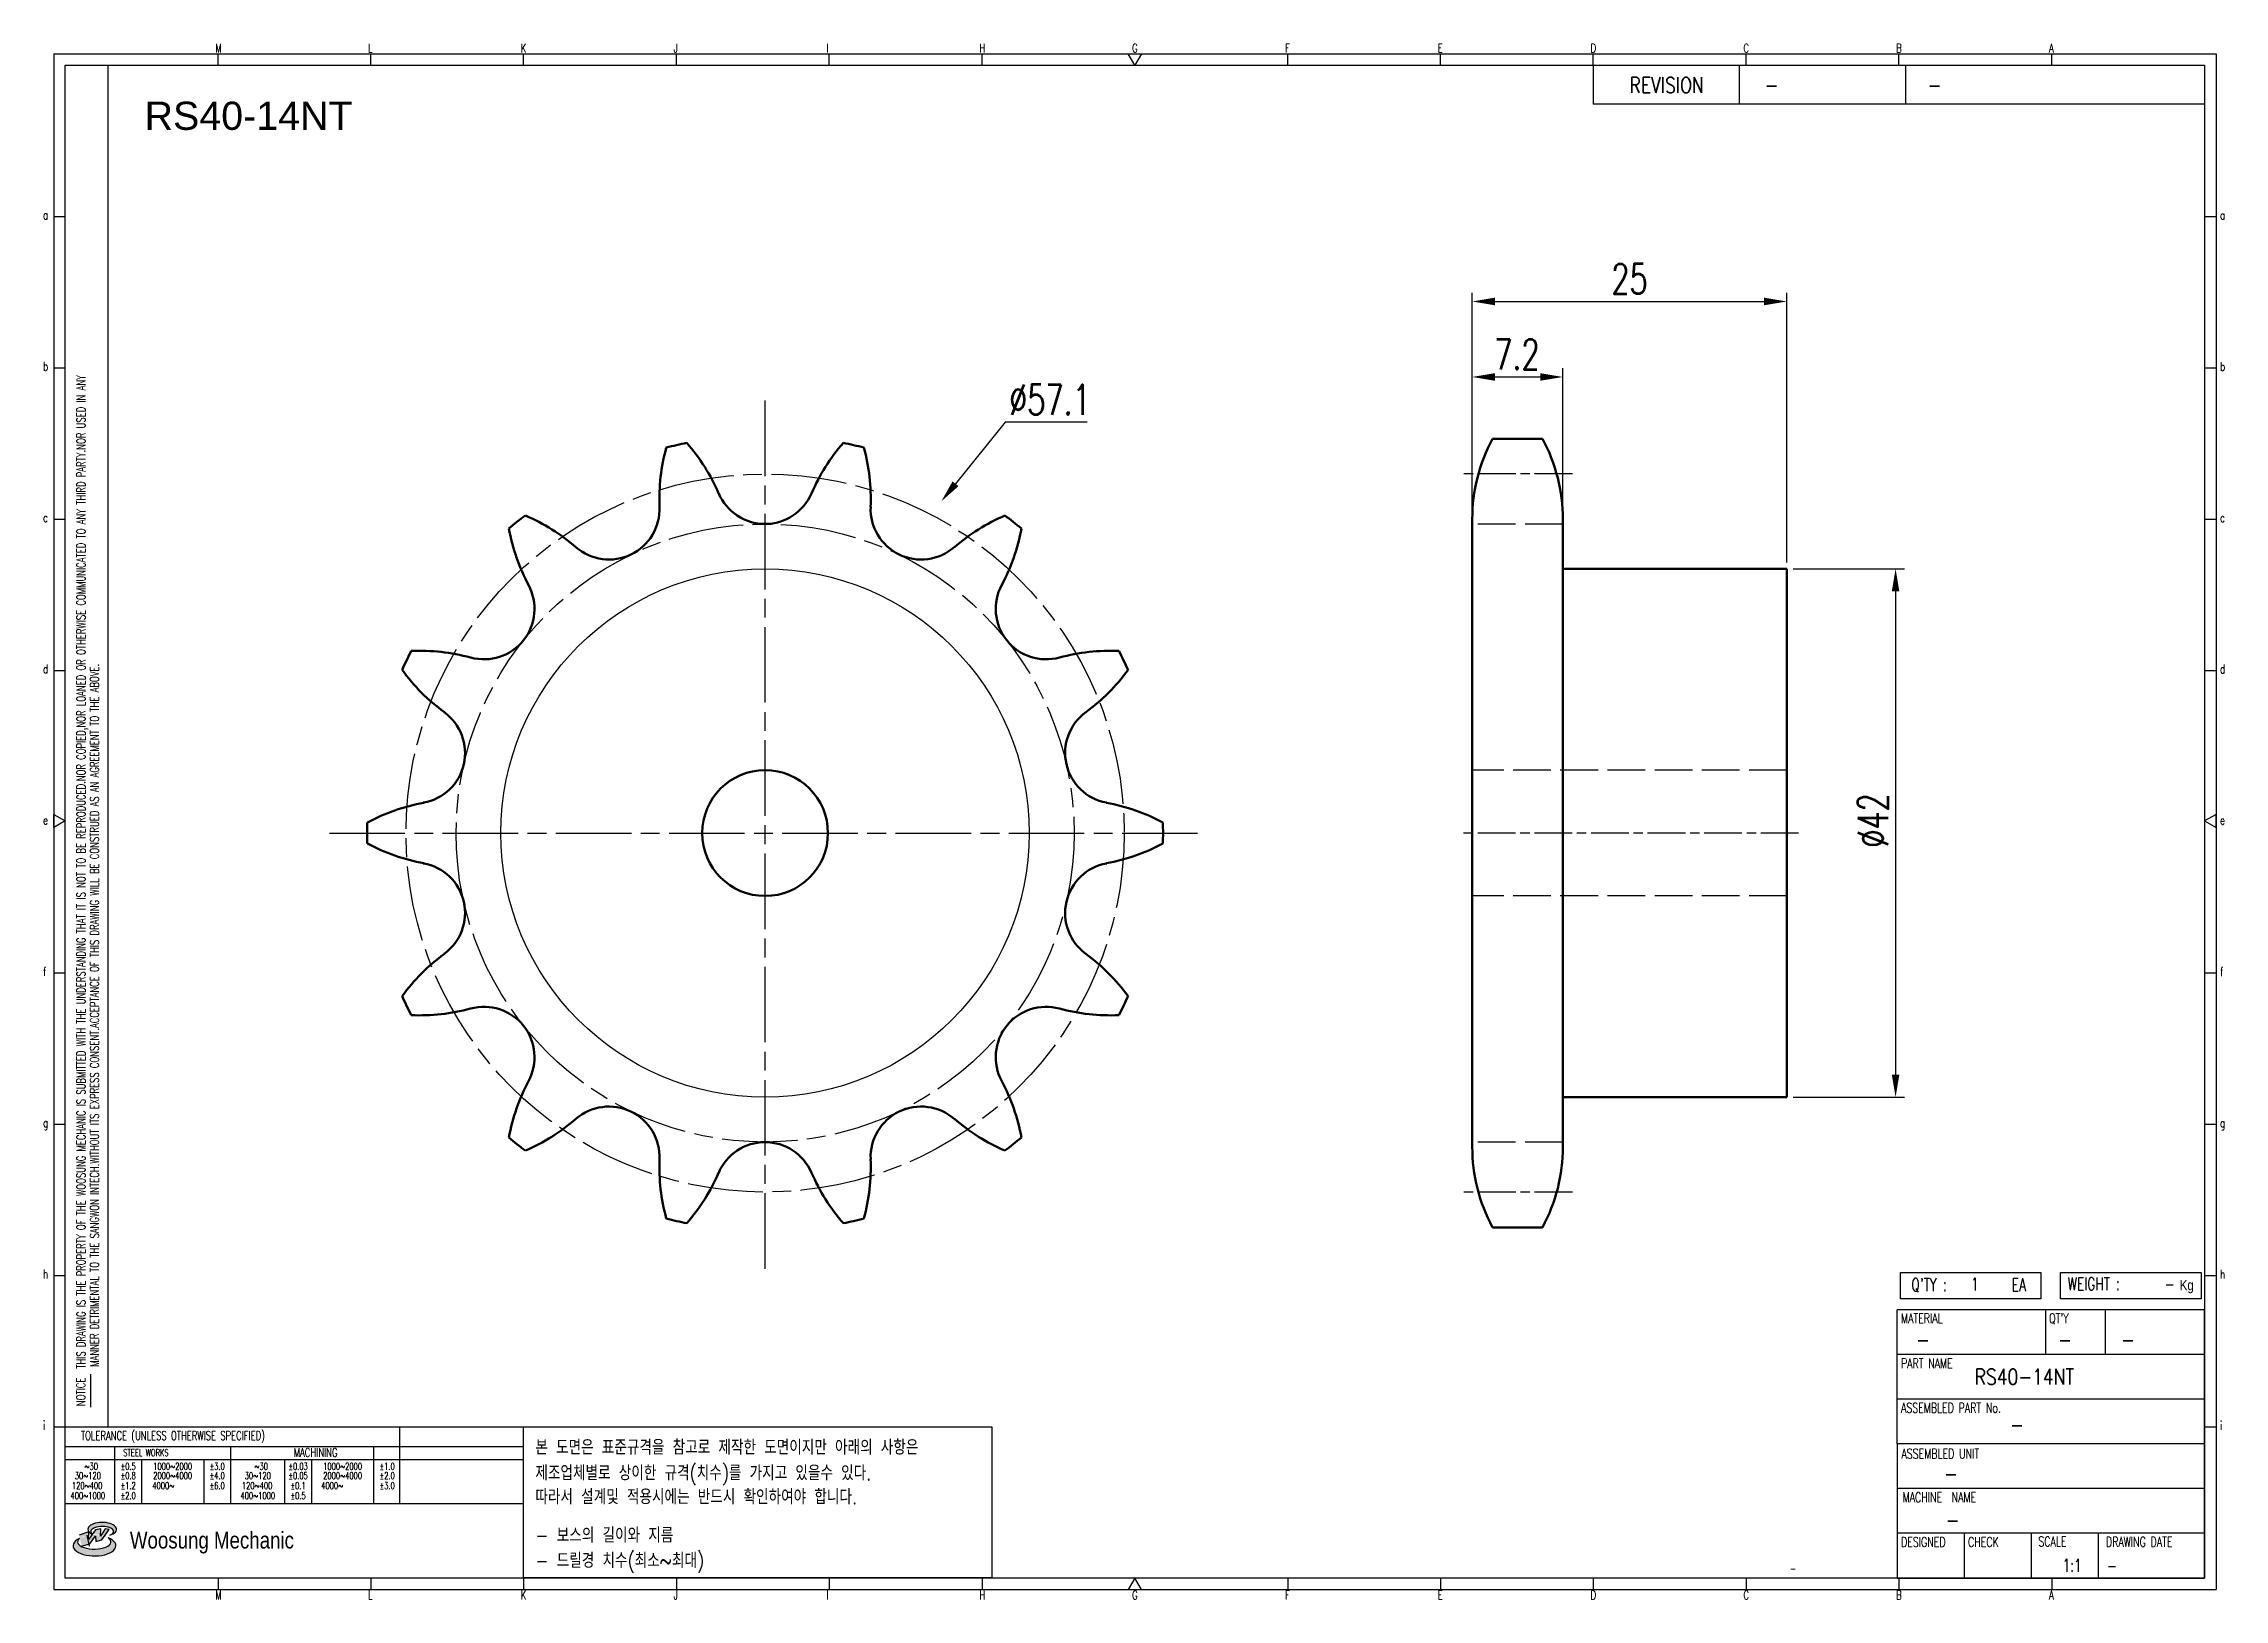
# Model space of a CAD drawing. Header units: millimetres. Extents: x -22171 to -21998, y 1083 to 1207.
import ezdxf
from ezdxf.enums import TextEntityAlignment as Align

# ---------------------------------------------------------------- set-up
doc = ezdxf.new("R2010")
doc.units = ezdxf.units.MM
for name, pattern in [('AM_ISO02W050', [7.5, 6, -1.5]), ('AM_ISO02W050x2', [3.75, 3, -0.75]), ('AM_ISO08W050', [18, 12, -1.5, 3, -1.5]), ('AM_ISO08W050x2', [9, 6, -0.75, 1.5, -0.75])]:
    doc.linetypes.add(name, pattern=pattern)
for name, color, linetype, lineweight in [('AM_0N', 7, 'Continuous', 50), ('AM_3N', 6, 'AM_ISO02W050', 25), ('AM_7', 4, 'AM_ISO08W050', 25), ('AM_7N', 4, 'AM_ISO08W050', 25)]:
    doc.layers.add(name, color=color, linetype=linetype, lineweight=lineweight)
for name, color, linetype in [('S-DIM', 7, 'Continuous'), ('TITLE', 7, 'Continuous'), ('도면레이아웃', 7, 'Continuous')]:
    doc.layers.add(name, color=color, linetype=linetype)
doc.styles.add('HAN', font='ROMANS.shx', dxfattribs={"width": 0.7, "bigfont": 'whgtxt.shx'})
doc.styles.add('HKD_ST2', font='romans.shx', dxfattribs={"width": 0.7, "height": 4, "bigfont": '@extfont2.shx'})
doc.styles.add('HSG', font='SIMPLEX.shx', dxfattribs={"width": 0.7, "bigfont": 'HSG.shx'})
doc.styles.add('ROMANS', font='romans.shx', dxfattribs={"width": 0.7, "bigfont": 'whgtxt.shx'})
doc.styles.add('SLDTEXTSTYLE4', font='arial.ttf', dxfattribs={"width": 0.8})
doc.styles.get("Standard").update_dxf_attribs({"font": 'arial.ttf'})
doc.dimstyles.new('APP3', dxfattribs={"dimtxt": 2.4, "dimasz": 1.8, "dimexe": 0.7, "dimexo": 0.5, "dimgap": 0.6, "dimtad": 1, "dimtoh": 1, "dimdec": 1, "dimrnd": 0.01, "dimzin": 9, "dimdsep": 46, "dimtxsty": 'HSG', "dimcen": 0, "dimclrd": 1, "dimclre": 1, "dimclrt": 256, "dimazin": 2, "dimtp": 1, "dimtm": 1, "dimtfac": 0.5, "dimtdec": 1, "dimtofl": 0, "dimtmove": 0, "dimatfit": 3, "dimfxl": 0, "dimtvp": 1, "dimtolj": 2, "dimlwd": -1, "dimlwe": -1, "dimarcsym": 0})
doc.dimstyles.new('APP3$0', dxfattribs={"dimtxt": 2.4, "dimasz": 1.8, "dimexe": 0.7, "dimexo": 0.5, "dimgap": 0.6, "dimtad": 1, "dimtoh": 1, "dimdec": 1, "dimrnd": 0.01, "dimzin": 9, "dimdsep": 46, "dimtxsty": 'HSG', "dimcen": 0, "dimclrd": 1, "dimclre": 1, "dimclrt": 256, "dimazin": 2, "dimtp": 1, "dimtm": 1, "dimtfac": 0.5, "dimtdec": 1, "dimtofl": 0, "dimtmove": 0, "dimatfit": 3, "dimfxl": 0, "dimtvp": 1, "dimtolj": 2, "dimlwd": -1, "dimlwe": -1, "dimarcsym": 0})

# ---------------------------------------------------------------- blocks, each defined once
blk = doc.blocks.new('SUYWSHJH')
at = {"layer": '도면레이아웃'}
h = blk.add_hatch(color=10, dxfattribs=at)
h.paths.add_polyline_path([(1.544, 35.177), (1.554, 34.966), (1.779, 35.034), (2.054, 35.422), (1.908, 35.446), (1.728, 35.167), (1.741, 35.439), (1.547, 35.405), (1.292, 35.041), (1.295, 35.33), (0.943, 35.208), (1.03, 34.8), (1.336, 34.885)])
edge = h.paths.add_edge_path()
edge.add_ellipse((1.795, 35.421), major_axis=(-0.53, 0), ratio=0.487785, start_angle=122.36065, end_angle=403.39574)
edge.add_line((1.411, 35.244), (1.419, 35.261))
edge.add_ellipse((1.798, 35.344), major_axis=(-0.423, 0), ratio=0.444396, start_angle=131.58977, end_angle=386.19408, ccw=False)
edge = h.paths.add_edge_path()
edge.add_ellipse((1.512, 34.815), major_axis=(-0.793, 0), ratio=0.480113, start_angle=314.67633, end_angle=590.85213)
edge.add_ellipse((1.501, 34.958), major_axis=(-0.62, 0), ratio=0.43311, start_angle=331.7024, end_angle=574.42495, ccw=False)
for p, q in [((0, 90.118), (80.15, 90.118)), ((0, 90.118), (0, 33.191)), ((6.089, 89.693), (6.089, 90.118)), ((11.753, 89.693), (11.753, 90.118)), ((17.418, 89.693), (17.418, 90.118)), ((23.082, 89.693), (23.082, 90.118)), ((28.746, 89.693), (28.746, 90.118)), ((34.411, 89.693), (34.411, 90.118)), ((45.739, 89.693), (45.739, 90.118)), ((51.404, 89.693), (51.404, 90.118)), ((57.068, 89.693), (57.068, 90.118)), ((62.732, 89.693), (62.732, 90.118)), ((68.397, 89.693), (68.397, 90.118)), ((74.061, 89.693), (74.061, 90.118)), ((80.15, 90.118), (80.15, 33.191)), ((0, 84.085), (0.425, 84.085)), ((79.725, 84.085), (80.15, 84.085)), ((0, 78.478), (0.425, 78.478)), ((79.725, 78.478), (80.15, 78.478)), ((0, 72.87), (0.425, 72.87)), ((79.725, 72.87), (80.15, 72.87)), ((0, 67.262), (0.425, 67.262)), ((79.725, 67.262), (80.15, 67.262)), ((0, 56.047), (0.425, 56.047)), ((79.725, 56.047), (80.15, 56.047)), ((0, 50.439), (0.425, 50.439)), ((79.725, 50.439), (80.15, 50.439)), ((0, 44.832), (0.425, 44.832)), ((79.725, 44.832), (80.15, 44.832)), ((1.377, 39.947), (1.377, 41.174)), ((0, 39.224), (0.425, 39.224)), ((79.725, 39.224), (80.15, 39.224)), ((0, 33.191), (80.15, 33.191)), ((6.089, 33.616), (6.089, 33.191)), ((11.753, 33.616), (11.753, 33.191)), ((17.418, 33.616), (17.418, 33.191)), ((23.082, 33.616), (23.082, 33.191)), ((28.746, 33.616), (28.746, 33.191)), ((34.411, 33.616), (34.411, 33.191)), ((45.739, 33.616), (45.739, 33.191)), ((51.404, 33.616), (51.404, 33.191)), ((57.068, 33.616), (57.068, 33.191)), ((62.732, 33.616), (62.732, 33.191)), ((68.397, 33.616), (68.397, 33.191)), ((74.061, 33.616), (74.061, 33.191))]:
    blk.add_line(p, q)
at = {"color": 2}
for p, q in [((2.017, 39.224), (2.017, 89.693)), ((0.425, 39.224), (17.418, 39.224)), ((12.816, 39.224), (12.816, 36.382)), ((17.418, 33.616), (17.418, 39.224)), ((0.425, 38.487), (17.418, 38.487)), ((0.425, 38.012), (17.418, 38.012)), ((2.257, 38.487), (2.257, 36.382)), ((3.257, 38.012), (3.257, 36.382)), ((5.557, 38.012), (5.557, 36.382)), ((6.557, 38.5), (6.557, 36.382)), ((8.557, 38.012), (8.557, 36.382)), ((9.557, 38.026), (9.557, 36.382)), ((11.857, 38.487), (11.857, 36.382)), ((0.425, 36.382), (17.418, 36.382))]:
    blk.add_line(p, q, dxfattribs=at)
at = {"color": 6, "ltscale": 0.5}
for p, q in [((57.068, 89.693), (57.068, 88.246)), ((62.47, 89.693), (62.47, 88.246)), ((68.635, 89.693), (68.635, 88.246)), ((79.725, 88.246), (57.068, 88.246)), ((68.336, 38.59), (68.336, 43.563)), ((79.725, 43.563), (68.336, 43.563)), ((73.827, 43.563), (73.827, 41.905)), ((76.037, 43.563), (76.037, 41.905)), ((79.725, 38.59), (79.725, 43.563)), ((79.725, 41.905), (68.336, 41.905)), ((79.725, 40.248), (68.336, 40.248)), ((68.336, 38.59), (68.336, 33.616)), ((79.725, 38.59), (68.336, 38.59)), ((79.725, 33.616), (79.725, 38.59)), ((79.725, 36.932), (68.336, 36.932)), ((79.725, 35.274), (68.336, 35.274)), ((70.822, 33.616), (70.822, 35.274)), ((73.309, 33.616), (73.309, 35.274)), ((75.796, 33.616), (75.796, 35.274)), ((68.336, 33.616), (79.725, 33.616))]:
    blk.add_line(p, q, dxfattribs=at)
for points in [[(40.075, 89.693), (39.83, 90.118), (40.32, 90.118)], [(0.425, 89.693), (79.725, 89.693), (79.725, 33.616), (0.425, 33.616)], [(0.425, 61.679), (0, 61.433), (0, 61.924)], [(79.725, 61.679), (80.15, 61.433), (80.15, 61.924)], [(40.075, 33.616), (39.83, 33.191), (40.32, 33.191)]]:
    blk.add_lwpolyline(points, close=True)
at = {"layer": 'TITLE', "color": 20}
for p, q in [((68.449, 43.961), (68.449, 44.936)), ((68.449, 44.936), (73.654, 44.936)), ((73.654, 44.936), (73.654, 43.961)), ((74.39, 43.961), (74.39, 44.936)), ((74.39, 44.936), (79.595, 44.936)), ((79.595, 44.936), (79.595, 43.961)), ((73.654, 43.961), (68.449, 43.961)), ((79.595, 43.961), (74.39, 43.961))]:
    blk.add_line(p, q, dxfattribs=at)
at = {"layer": '도면레이아웃'}
for p, q in [((1.295, 35.33), (0.943, 35.208)), ((1.03, 34.8), (1.336, 34.885)), ((1.224, 35.208), (1.311, 34.8)), ((1.224, 35.208), (1.224, 35.208)), ((1.547, 35.405), (1.292, 35.041)), ((1.292, 35.041), (1.295, 35.33)), ((1.336, 34.885), (1.544, 35.177)), ((1.419, 35.261), (1.411, 35.244)), ((1.544, 35.177), (1.554, 34.966)), ((1.741, 35.439), (1.547, 35.405)), ((1.554, 34.966), (1.779, 35.034)), ((1.908, 35.446), (1.728, 35.167)), ((1.728, 35.167), (1.741, 35.439)), ((1.779, 35.034), (2.054, 35.422)), ((2.054, 35.422), (1.908, 35.446))]:
    blk.add_line(p, q, dxfattribs=at)
for centre, major_axis, ratio, start_param, end_param in [((1.795, 35.421), (-0.53, 0), 0.487785, 2.135596, 7.040584), ((1.512, 34.815), (-0.793, 0), 0.480113, 5.492138, 10.312315), ((1.501, 34.958), (-0.62, 0), 0.43311, 5.789299, 10.025607), ((1.798, 35.344), (-0.423, 0), 0.444396, 2.296675, 6.740358)]:
    blk.add_ellipse(centre, major_axis=major_axis, ratio=ratio, start_param=start_param, end_param=end_param, dxfattribs=at)
at = {"color": 4, "style": 'HKD_ST2', "width": 0.7}
for s, p in [('M', (5.988, 90.164)), ('L', (11.652, 90.164)), ('K', (17.316, 90.164)), ('J', (22.981, 90.164)), ('I', (28.645, 90.164)), ('H', (34.309, 90.164)), ('G', (39.974, 90.164)), ('F', (45.638, 90.164)), ('E', (51.302, 90.164)), ('D', (56.967, 90.164)), ('C', (62.631, 90.164)), ('B', (68.295, 90.164)), ('A', (73.96, 90.164)), ('a', (-0.395, 83.976)), ('a', (80.305, 83.97)), ('b', (-0.395, 78.368)), ('b', (80.305, 78.362)), ('c', (-0.395, 72.76)), ('c', (80.305, 72.754)), ('d', (-0.395, 67.153)), ('d', (80.305, 67.147)), ('e', (-0.395, 61.545)), ('e', (80.305, 61.539)), ('f', (-0.395, 55.937)), ('f', (80.305, 55.931)), ('g', (-0.395, 50.33)), ('g', (80.305, 50.324)), ('h', (-0.395, 44.722)), ('h', (80.305, 44.716)), ('i', (-0.395, 39.114)), ('i', (80.305, 39.108)), ('M', (5.988, 32.824)), ('L', (11.652, 32.824)), ('K', (17.316, 32.824)), ('J', (22.981, 32.824)), ('I', (28.645, 32.824)), ('H', (34.309, 32.824)), ('G', (39.974, 32.824)), ('F', (45.638, 32.824)), ('E', (51.302, 32.824)), ('D', (56.967, 32.824)), ('C', (62.631, 32.824)), ('B', (68.295, 32.824)), ('A', (73.96, 32.824))]:
    blk.add_text(s, height=0.326, dxfattribs=at).set_placement(p)
for s, height, style, width, p in [('REVISION', 0.5806, 'HAN', 0.8, (58.415, 88.664)), ('-', 0.581, 'HAN', 0.8, (63.426, 88.664)), ('-', 0.581, 'HAN', 0.8, (69.468, 88.664)), ("Q'TY : ", 0.4746, 'HKD_ST2', 0.7, (68.857, 44.253)), ('1', 0.475, 'HKD_ST2', 0.7, (71.071, 44.275)), ('EA', 0.4746, 'HKD_ST2', 0.7, (72.578, 44.253)), ('WEIGHT : ', 0.4746, 'HKD_ST2', 0.7, (74.65, 44.286)), ('-', 0.581, 'HAN', 0.8, (69.029, 42.157)), ('-', 0.581, 'HAN', 0.8, (74.289, 42.157)), ('-', 0.581, 'HAN', 0.8, (76.623, 42.157)), ('-', 0.581, 'HAN', 0.8, (72.515, 39.013)), ('-', 0.581, 'HAN', 0.8, (70.067, 37.189)), ('-', 0.581, 'HAN', 0.8, (70.126, 35.48)), ('1:1', 0.4746, 'HKD_ST2', 0.7, (74.458, 33.848)), ('-', 0.475, 'HKD_ST2', 0.7, (76.112, 33.837))]:
    blk.add_text(s, height=height, dxfattribs=dict(style=style, width=width)).set_placement(p)
at = {"color": 6, "style": 'HKD_ST2', "width": 0.7}
for s, p in [(' THIS DRAWING IS THE PROPERTY OF THE WOOSUNG MECHANIC IS SUBMITTED WITH THE UNDERSTANDING THAT IT IS NOT TO BE REPRODUCED.NOR COPIED,NOR LOANED OR OTHERWISE COMMUNICATED TO ANY THIRD PARTY.NOR USED IN ANY', (1.173, 41.217)), ('MANNER DETRIMENTAL TO THE SANGWON INTECH.WITHOUT ITS EXPRESS CONSENT.ACCEPTANCE OF THIS DRAWING WILL BE CONSTRUED AS AN AGREEMENT TO THE ABOVE.', (1.672, 41.447))]:
    blk.add_text(s, height=0.326266, rotation=90, dxfattribs=at).set_placement(p)
at = {"style": 'HKD_ST2', "width": 0.7}
blk.add_text('-', height=0.475, dxfattribs=at).set_placement((78.613, 44.286), align=Align.RIGHT)
at = {"color": 4, "style": 'HKD_ST2', "width": 0.7}
for s, height, p in [('MATERIAL', 0.3651, (68.474, 43.425)), ("QT'Y", 0.3651, (73.965, 43.425)), ('PART NAME', 0.3651, (68.474, 41.756)), ('ASSEMBLED PART No.', 0.36511, (68.474, 40.109)), ('ASSEMBLED UNIT', 0.36511, (68.49, 38.408)), ('MACHINE  NAME', 0.36511, (68.532, 36.794)), ('DESIGNED', 0.3651, (68.474, 35.136)), ('CHECK', 0.3651, (70.961, 35.136)), ('SCALE', 0.3651, (73.566, 35.153)), ('DRAWING DATE', 0.36511, (76.071, 35.141))]:
    blk.add_text(s, height=height, dxfattribs=at).set_placement(p, align=Align.TOP_LEFT)
at = {"style": 'HKD_ST2', "width": 0.7}
blk.add_text('NOTICE', height=0.3263, rotation=90, dxfattribs=at).set_placement((1.163, 39.988))
for s, height, style, width, p in [('TOLERANCE (UNLESS OTHERWISE SPECIFIED)', 0.32627, 'HKD_ST2', 0.7, (4.417, 38.896)), ('-', 0.326, 'ROMANS', 0.65, (64.469, 33.975))]:
    blk.add_text(s, height=height, dxfattribs=dict(style=style, width=width)).set_placement(p, align=Align.MIDDLE_CENTER)
at = {"color": 4, "style": 'HKD_ST2', "width": 0.7}
for s, height, p in [('STEEL WORKS', 0.26101, (3.416, 38.268)), ('MACHINING', 0.3263, (9.707, 38.27)), ('%%P0.5', 0.261, (2.757, 37.762)), ('%%P0.8', 0.261, (2.757, 37.411)), ('%%P3.0', 0.261, (6.057, 37.762)), ('%%P4.0', 0.261, (6.057, 37.411)), ('%%P0.03', 0.261, (9.057, 37.762)), ('%%P0.05', 0.261, (9.057, 37.411)), ('%%P1.0', 0.261, (12.357, 37.762)), ('%%P2.0', 0.261, (12.357, 37.411)), ('%%P1.2', 0.261, (2.757, 37.045)), ('%%P2.0', 0.261, (2.757, 36.67)), ('%%P6.0', 0.261, (6.057, 37.045)), ('%%P0.1', 0.261, (9.057, 37.045)), ('%%P0.5', 0.261, (9.057, 36.67)), ('%%P3.0', 0.261, (12.357, 37.045))]:
    blk.add_text(s, height=height, dxfattribs=at).set_placement(p, align=Align.MIDDLE)
for s, height, p in [('30%%126120', 0.261, (1.263, 37.411)), ('%%12630', 0.261, (1.389, 37.762)), ('2000%%1264000', 0.26101, (4.407, 37.411)), ('1000%%1262000', 0.26101, (4.407, 37.762)), ('30%%126120', 0.261, (7.563, 37.411)), ('%%12630', 0.261, (7.689, 37.762)), ('2000%%1264000', 0.26101, (10.707, 37.411)), ('1000%%1262000', 0.26101, (10.707, 37.762)), ('400%%1261000', 0.26101, (1.263, 36.67)), ('120%%126400', 0.26101, (1.237, 37.045)), ('4000%%126', 0.261, (4.061, 37.045)), ('400%%1261000', 0.26101, (7.563, 36.67)), ('120%%126400', 0.26101, (7.537, 37.045)), ('4000%%126', 0.261, (10.321, 37.045))]:
    blk.add_text(s, height=height, dxfattribs=at).set_placement(p, align=Align.MIDDLE_CENTER)
at = {"color": 1, "style": 'SLDTEXTSTYLE4', "width": 0.8}
blk.add_text('Woosung Mechanic', height=0.61957, dxfattribs=at).set_placement((2.822, 34.711))
at = {"layer": 'TITLE', "width": 0.8}
blk.add_text('Kg', height=0.3789, dxfattribs=at).set_placement((78.807, 44.286))
blk = doc.blocks.new('*D75')
at = {"layer": 'Defpoints', "color": 0, "transparency": 16777216}
for p in [(-22099.64, 1170.7), (-22135.44, 1126.25)]:
    blk.add_point(p, dxfattribs=at)
at = {"layer": 'S-DIM', "color": 1, "transparency": 16777216}
for p, q in [((-22094.57, 1176.99), (-22098.51, 1172.1)), ((-22088.05, 1176.99), (-22094.57, 1176.99))]:
    blk.add_line(p, q, dxfattribs=at)
blk.add_solid([(-22098.75, 1172.29), (-22098.28, 1171.91), (-22099.64, 1170.7)], dxfattribs=at)
at = {"layer": 'S-DIM', "transparency": 16777216, "insert": (-22091.01, 1178.79), "char_height": 2.4, "attachment_point": 5, "style": 'HSG'}
blk.add_mtext('\\A2;∅57.1', dxfattribs=at)
blk = doc.blocks.new('*D76')
at = {"layer": 'Defpoints', "color": 0, "transparency": 16777216}
for p in [(-22032.44, 1165.34), (-22032.44, 1123.34), (-22023.79, 1123.34)]:
    blk.add_point(p, dxfattribs=at)
at = {"layer": 'S-DIM', "color": 1, "transparency": 16777216}
for p, q in [((-22031.94, 1165.34), (-22023.09, 1165.34)), ((-22023.79, 1163.54), (-22023.79, 1125.14)), ((-22031.94, 1123.34), (-22023.09, 1123.34))]:
    blk.add_line(p, q, dxfattribs=at)
for points in [[(-22024.09, 1163.54), (-22023.49, 1163.54), (-22023.79, 1165.34)], [(-22024.09, 1125.14), (-22023.49, 1125.14), (-22023.79, 1123.34)]]:
    blk.add_solid(points, dxfattribs=at)
at = {"layer": 'S-DIM', "transparency": 16777216, "insert": (-22025.59, 1145.34), "char_height": 2.4, "attachment_point": 5, "rotation": 90, "style": 'HSG'}
blk.add_mtext('\\A2;%%c42', dxfattribs=at)
blk = doc.blocks.new('*D77')
at = {"layer": 'Defpoints', "color": 0, "transparency": 16777216}
for p in [(-22050.24, 1180.59), (-22057.44, 1169.28), (-22050.24, 1169.28)]:
    blk.add_point(p, dxfattribs=at)
at = {"layer": 'S-DIM', "color": 1, "transparency": 16777216}
for p, q in [((-22057.44, 1169.78), (-22057.44, 1181.29)), ((-22055.64, 1180.59), (-22052.04, 1180.59)), ((-22050.24, 1169.78), (-22050.24, 1181.29))]:
    blk.add_line(p, q, dxfattribs=at)
for points in [[(-22055.64, 1180.89), (-22055.64, 1180.29), (-22057.44, 1180.59)], [(-22052.04, 1180.89), (-22052.04, 1180.29), (-22050.24, 1180.59)]]:
    blk.add_solid(points, dxfattribs=at)
at = {"layer": 'S-DIM', "transparency": 16777216, "insert": (-22053.89, 1182.39), "char_height": 2.4, "attachment_point": 5, "style": 'HSG'}
blk.add_mtext('\\A2;7.2', dxfattribs=at)
blk = doc.blocks.new('*D78')
at = {"layer": 'Defpoints', "color": 0, "transparency": 16777216}
for p in [(-22032.44, 1186.59), (-22057.44, 1169.28), (-22032.44, 1165.34)]:
    blk.add_point(p, dxfattribs=at)
at = {"layer": 'S-DIM', "color": 1, "transparency": 16777216}
for p, q in [((-22057.44, 1169.78), (-22057.44, 1187.29)), ((-22055.64, 1186.59), (-22034.24, 1186.59)), ((-22032.44, 1165.84), (-22032.44, 1187.29))]:
    blk.add_line(p, q, dxfattribs=at)
for points in [[(-22055.64, 1186.89), (-22055.64, 1186.29), (-22057.44, 1186.59)], [(-22034.24, 1186.89), (-22034.24, 1186.29), (-22032.44, 1186.59)]]:
    blk.add_solid(points, dxfattribs=at)
at = {"layer": 'S-DIM', "transparency": 16777216, "insert": (-22044.94, 1188.39), "char_height": 2.4, "attachment_point": 5, "style": 'HSG'}
blk.add_mtext('\\A2;25', dxfattribs=at)

msp = doc.modelspace()

# ---------------------------------------------------------------- linework, layer by layer
at = {"color": 4}
msp.add_lwpolyline([(-22132.84, 1097.15), (-22095.62, 1097.15), (-22095.62, 1085.13), (-22132.84, 1085.13)], close=True, dxfattribs=at)
msp.add_circle((-22113.65, 1144.34), 21)
at = {"layer": 'AM_0N'}
for p, q in [((-22055.83, 1175.68), (-22051.85, 1175.68)), ((-22057.44, 1169.28), (-22057.44, 1119.4)), ((-22050.24, 1169.28), (-22050.24, 1119.4)), ((-22050.24, 1165.34), (-22032.44, 1165.34)), ((-22032.44, 1165.34), (-22032.44, 1123.34)), ((-22050.24, 1123.34), (-22032.44, 1123.34)), ((-22055.83, 1113), (-22051.85, 1113))]:
    msp.add_line(p, q, dxfattribs=at)
msp.add_circle((-22113.65, 1144.34), 5, dxfattribs=at)
for centre, radius, start, end in [((-22113.65, 1144.34), 31.63, 101.3365, 104.3778), ((-22131.37, 1165.32), 15.26, 23.2143, 41.1129), ((-22095.93, 1165.32), 15.26, 138.8871, 156.7857), ((-22113.65, 1144.34), 31.63, 75.6222, 78.6635), ((-22043.94, 1169.28), 13.5, 151.7009, 180), ((-22063.74, 1169.28), 13.5, 0, 28.2991), ((-22106.79, 1170.93), 15.26, 164.6014, 182.5), ((-22120.51, 1170.93), 15.26, 357.5, 15.3986), ((-22126.05, 1170.09), 4.01, 228.9286, 2.5), ((-22113.65, 1172.92), 4.01, 203.2143, 336.7857), ((-22101.25, 1170.09), 4.01, 177.5, 311.0714), ((-22113.65, 1144.34), 31.63, 127.0508, 130.0921), ((-22119, 1171.27), 15.26, 190.3157, 208.2143), ((-22138.71, 1155.55), 15.26, 48.9286, 66.8272), ((-22088.58, 1155.55), 15.26, 113.1728, 131.0714), ((-22108.29, 1171.27), 15.26, 331.7857, 349.6843), ((-22113.65, 1144.34), 31.63, 49.9079, 52.9492), ((-22135.99, 1162.16), 4.01, 254.6429, 28.2143), ((-22091.31, 1162.16), 4.01, 151.7857, 285.3571), ((-22113.65, 1144.34), 31.63, 152.7651, 155.8064), ((-22141.1, 1143.57), 15.26, 74.6429, 92.5415), ((-22086.2, 1143.57), 15.26, 87.4585, 105.3571), ((-22113.65, 1144.34), 31.63, 24.1936, 27.2349), ((-22130.16, 1166.28), 15.26, 216.0299, 233.9286), ((-22097.14, 1166.28), 15.26, 306.0714, 323.9701), ((-22141.51, 1150.7), 4.01, 280.3571, 53.9286), ((-22085.79, 1150.7), 4.01, 126.0714, 259.6429), ((-22138.04, 1131.73), 15.26, 100.3571, 118.2558), ((-22089.25, 1131.73), 15.26, 61.7442, 79.6429), ((-22113.65, 1144.34), 31.63, 178.4793, 181.5207), ((-22113.65, 1144.34), 31.63, 358.4793, 1.5207), ((-22138.04, 1156.95), 15.26, 241.7442, 259.6429), ((-22089.25, 1156.95), 15.26, 280.3571, 298.2558), ((-22141.51, 1137.98), 4.01, 306.0714, 79.6429), ((-22085.79, 1137.98), 4.01, 100.3571, 233.9286), ((-22130.16, 1122.4), 15.26, 126.0714, 143.9701), ((-22097.14, 1122.4), 15.26, 36.0299, 53.9286), ((-22113.65, 1144.34), 31.63, 204.1936, 207.2349), ((-22141.1, 1145.11), 15.26, 267.4585, 285.3571), ((-22135.99, 1126.52), 4.01, 331.7857, 105.3571), ((-22091.31, 1126.52), 4.01, 74.6429, 208.2143), ((-22086.2, 1145.11), 15.26, 254.6429, 272.5415), ((-22113.65, 1144.34), 31.63, 332.7651, 335.8064), ((-22119, 1117.41), 15.26, 151.7857, 169.6843), ((-22108.29, 1117.41), 15.26, 10.3157, 28.2143), ((-22138.71, 1133.13), 15.26, 293.1728, 311.0714), ((-22126.05, 1118.59), 4.01, 357.5, 131.0714), ((-22101.25, 1118.59), 4.01, 48.9286, 182.5), ((-22088.58, 1133.13), 15.26, 228.9286, 246.8272), ((-22113.65, 1144.34), 31.63, 229.9079, 232.9492), ((-22113.65, 1144.34), 31.63, 307.0508, 310.0921), ((-22106.79, 1117.75), 15.26, 177.5, 195.3986), ((-22113.65, 1115.76), 4.01, 23.2143, 156.7857), ((-22120.51, 1117.75), 15.26, 344.6014, 2.5), ((-22043.94, 1119.4), 13.5, 180, 208.2991), ((-22063.74, 1119.4), 13.5, 331.7009, 0), ((-22131.37, 1123.36), 15.26, 318.8871, 336.7857), ((-22095.93, 1123.36), 15.26, 203.2143, 221.1129), ((-22113.65, 1144.34), 31.63, 255.6222, 258.6635), ((-22113.65, 1144.34), 31.63, 281.3365, 284.3778)]:
    msp.add_arc(centre, radius, start, end, dxfattribs=at)
at = {"layer": 'AM_3N', "linetype": 'AM_ISO02W050x2'}
for p, q in [((-22050.24, 1168.9), (-22057.44, 1168.9)), ((-22050.24, 1119.78), (-22057.44, 1119.78))]:
    msp.add_line(p, q, dxfattribs=at)
at = {"layer": 'AM_3N', "color": 2, "linetype": 'AM_ISO02W050x2'}
for p, q in [((-22032.44, 1149.34), (-22057.44, 1149.34)), ((-22032.44, 1139.34), (-22057.44, 1139.34))]:
    msp.add_line(p, q, dxfattribs=at)
at = {"layer": 'AM_7', "linetype": 'AM_ISO08W050x2'}
for radius in [28.54, 24.56]:
    msp.add_circle((-22113.65, 1144.34), radius, dxfattribs=at)
at = {"layer": 'AM_7N', "linetype": 'AM_ISO08W050x2'}
for p, q in [((-22113.65, 1109.71), (-22113.65, 1178.97)), ((-22148.28, 1144.34), (-22079.02, 1144.34))]:
    msp.add_line(p, q, dxfattribs=at)
at = {"layer": 'AM_7N', "linetype": 'AM_ISO08W050x2', "ltscale": 0.5}
for p, q in [((-22049.48, 1172.88), (-22058.21, 1172.88)), ((-22031.5, 1144.34), (-22058.21, 1144.34)), ((-22049.48, 1115.8), (-22058.21, 1115.8))]:
    msp.add_line(p, q, dxfattribs=at)

# ---------------------------------------------------------------- block references
at = {"xscale": 2.144331372397295, "yscale": 2.144331372397295, "zscale": 2.144331372397295}
msp.add_blockref('SUYWSHJH', (-22170.19, 1013.04), dxfattribs=at)

# ---------------------------------------------------------------- texts
at = {"color": 2}
msp.add_text('RS40-14NT', height=2.241, dxfattribs=at).set_placement((-22162.97, 1200.23))
at = {"style": 'HAN', "width": 0.8}
msp.add_text('RS40-14NT', height=1.245, dxfattribs=at).set_placement((-22017.5, 1100.5))
at = {"color": 4, "style": 'HAN', "width": 0.8}
for s, p in [('본 도면은 표준규격을 참고로 제작한 도면이지만 아래의 사항은', (-22131.91, 1094.93)), ('제조업체별로 상이한 규격(치수)를 가지고 있을수 있다.', (-22131.91, 1092.89)), ('따라서 설계및 적용시에는 반드시 확인하여야 합니다.', (-22131.91, 1090.99)), ('- 보스의 길이와 지름', (-22131.91, 1087.94)), ('- 드릴경 치수(최소~최대)', (-22131.91, 1085.93))]:
    msp.add_text(s, height=1.178, dxfattribs=at).set_placement(p)

# ---------------------------------------------------------------- dimensions: what is measured, and where the dimension line sits
at = {"layer": 'S-DIM'}
dim = msp.add_linear_dim(base=(-22032.44, 1186.59), p1=(-22057.44, 1169.28), p2=(-22032.44, 1165.34), dimstyle='APP3$0', dxfattribs=at)
dim.commit()
dim.dimension.update_dxf_attribs({"geometry": '*D78', "text_midpoint": (-22044.94, 1188.39)})
dim = msp.add_linear_dim(base=(-22050.24, 1180.59), p1=(-22057.44, 1169.28), p2=(-22050.24, 1169.28), dimstyle='APP3$0', dxfattribs=at)
dim.commit()
dim.dimension.update_dxf_attribs({"geometry": '*D77', "text_midpoint": (-22053.89, 1180.59), "dimtype": 160})
at = {"layer": 'S-DIM', "color": 3}
dim = msp.add_diameter_dim_2p(p1=(-22135.44, 1126.25), p2=(-22099.64, 1170.7), dimstyle='APP3', dxfattribs=at)
dim.commit()
dim.dimension.update_dxf_attribs({"geometry": '*D75', "text_midpoint": (-22091.01, 1176.99), "dimtype": 163})
at = {"layer": 'S-DIM'}
dim = msp.add_linear_dim(base=(-22023.79, 1123.34), p1=(-22032.44, 1165.34), p2=(-22032.44, 1123.34), angle=90, text='%%c<>', dimstyle='APP3$0', dxfattribs=at)
dim.commit()
dim.dimension.update_dxf_attribs({"geometry": '*D76', "text_midpoint": (-22023.79, 1145.34), "dimtype": 160})

doc.saveas('drawing.dxf')
